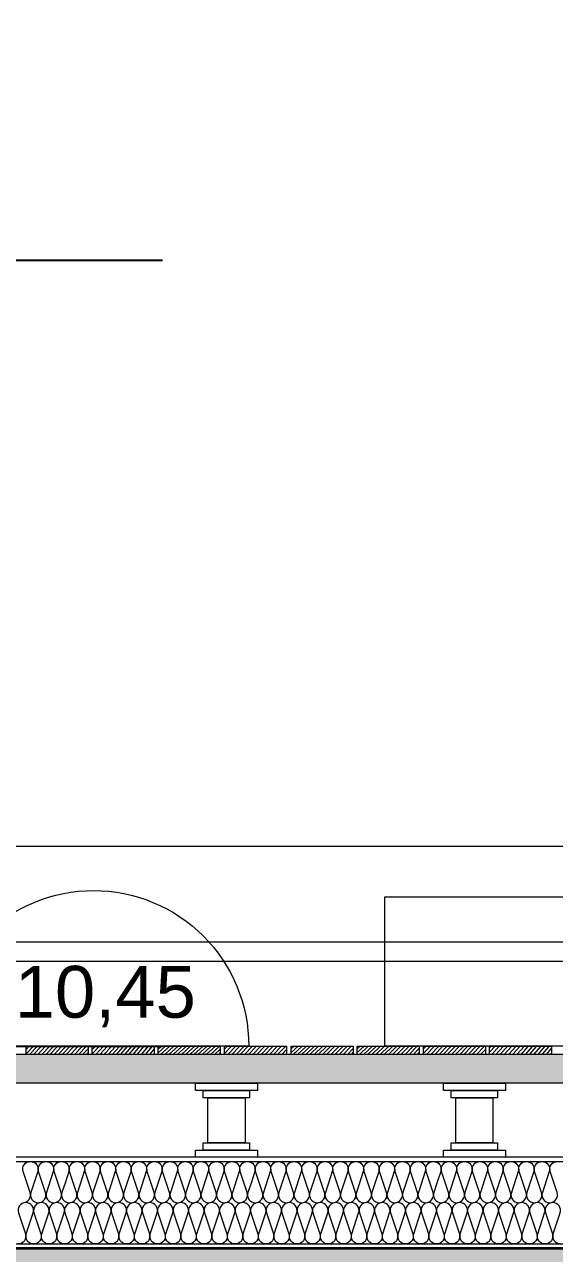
# Model space of a CAD drawing. Header units: metres. Extents: x 1838950 to 1842843, y 5171318 to 5174224.
# Drawn here: x 1841230.359 to 1841231.641, y 5171402.51 to 5171405.481 of the extents above; entities that cross this region are included whole.
import ezdxf

# ---------------------------------------------------------------- set-up
doc = ezdxf.new("R2010")
doc.units = ezdxf.units.M
doc.header["$LTSCALE"] = 0.0254
doc.header["$PDMODE"] = 1
doc.header["$PDSIZE"] = -2
doc.layers.get('0').update_dxf_attribs({"lineweight": 18})
doc.layers.get('DEFPOINTS').update_dxf_attribs({"lineweight": 18})
doc.layers.add('00 CHAZAL CONSTRUCTION', color=1, linetype='Continuous', lineweight=5, true_color=0xff0000)
for name, color, linetype, lineweight in [('00 CHAZAL Coupe A.5', 7, 'Continuous', 18), ('00 CHAZAL INVISIBLE ARCHI', 7, 'Continuous', 5), ('00 CHAZAL PLATELAGE BOIS', 7, 'Continuous', 5), ('Cotation', 7, 'Continuous', 5)]:
    doc.layers.add(name, color=color, linetype=linetype, lineweight=lineweight)
doc.styles.add('Arial', font='arial.ttf')
doc.dimstyles.new('Arch', dxfattribs={"dimtxt": 302.065972222221, "dimasz": 0.00224482421875, "dimexe": 0.003175, "dimexo": 0.0015875, "dimgap": 0.0015875, "dimtad": 1, "dimzin": 3, "dimtxsty": 'Arial', "dimblk": 'VW_SLASH', "dimblk1": 'VW_SLASH', "dimblk2": 'VW_SLASH', "dimcen": 0, "dimdle": 0.0015875, "dimazin": 0, "dimtfac": 1, "dimtix": 1, "dimtmove": 0, "dimatfit": 0, "dimldrblk": 'VW_FILLEDARROW-3', "dimfxl": 1, "dimfrac": 2, "dimtolj": 1, "dimtzin": 3, "dimarcsym": 0})
doc.dimstyles.new('IS', dxfattribs={"dimtxt": 302.065972222221, "dimasz": 9.921875e-05, "dimexe": 2e-07, "dimexo": 1e-06, "dimgap": 2.999999999999999e-07, "dimtad": 1, "dimzin": 3, "dimtxsty": 'Arial', "dimblk": 'DOT', "dimblk1": 'DOT', "dimblk2": 'DOT', "dimcen": 0, "dimdle": 1e-06, "dimazin": 0, "dimtfac": 1, "dimtix": 1, "dimtmove": 0, "dimatfit": 0, "dimldrblk": 'DOT', "dimfxl": 1e-06, "dimfxlon": 1, "dimfrac": 2, "dimtolj": 1, "dimtzin": 3, "dimarcsym": 0})
pattern_1 = [(45, (388.1691140702418, 220.8695760480229), (0, -0.009999999999999997), [])]

# ---------------------------------------------------------------- blocks, each defined once
blk = doc.blocks.new('Groupe-1820-1')
at = {"layer": '00 CHAZAL Coupe A.5', "color": 7, "linetype": 'Continuous', "lineweight": 13, "flags": 128}
for points in [[(1841230.354896663, 5171402.631951516, 0.511610876032272), (1841230.372690247, 5171402.65661344), (1841230.355853078, 5171402.707289591, -0.5116109189007877), (1841230.373646663, 5171402.731951515, -0.5116109281874278), (1841230.391440247, 5171402.707289591), (1841230.374603078, 5171402.65661344, 0.5116109030738107), (1841230.392396663, 5171402.631951516, 0.511610876032272), (1841230.410190247, 5171402.65661344), (1841230.393353078, 5171402.707289591, -0.5116109189007877), (1841230.411146663, 5171402.731951515, -0.5116109281874278), (1841230.428940247, 5171402.707289591), (1841230.412103078, 5171402.65661344, 0.5116109030738107), (1841230.429896663, 5171402.631951516, 0.511610876032272), (1841230.447690247, 5171402.65661344), (1841230.430853078, 5171402.707289591, -0.5116109189007877), (1841230.448646663, 5171402.731951515, -0.5116109281874278), (1841230.466440247, 5171402.707289591), (1841230.458021663, 5171402.681951515)], [(1841230.458021663, 5171402.681951515), (1841230.449603078, 5171402.65661344, 0.5116109030738107), (1841230.467396663, 5171402.631951516, 0.511610876032272), (1841230.485190247, 5171402.65661344), (1841230.468353078, 5171402.707289591, -0.5116109189007877), (1841230.486146663, 5171402.731951515, -0.5116109281874278), (1841230.503940247, 5171402.707289591), (1841230.487103078, 5171402.65661344, 0.5116109030738107), (1841230.504896663, 5171402.631951516, 0.511610876032272), (1841230.522690247, 5171402.65661344), (1841230.505853078, 5171402.707289591, -0.5116109189007877), (1841230.523646663, 5171402.731951515, -0.5116109281874278), (1841230.541440247, 5171402.707289591), (1841230.524603078, 5171402.65661344, 0.5116109030738107), (1841230.542396663, 5171402.631951516, 0.511610876032272), (1841230.560190247, 5171402.65661344), (1841230.543353078, 5171402.707289591, -0.5116109189007877), (1841230.561146663, 5171402.731951515, -0.5116109281874278), (1841230.578940247, 5171402.707289591), (1841230.562103078, 5171402.65661344, 0.5116109030738107), (1841230.579896663, 5171402.631951516, 0.511610876032272), (1841230.597690247, 5171402.65661344), (1841230.580853078, 5171402.707289591, -0.5116109189007877), (1841230.598646663, 5171402.731951515, -0.5116109281874278), (1841230.616440247, 5171402.707289591), (1841230.599603078, 5171402.65661344, 0.5116109030738107), (1841230.617396663, 5171402.631951516, 0.511610876032272), (1841230.635190247, 5171402.65661344), (1841230.618353078, 5171402.707289591, -0.5116109189007877), (1841230.636146663, 5171402.731951515, -0.5116109281874278), (1841230.653940247, 5171402.707289591), (1841230.637103078, 5171402.65661344, 0.5116109030738107), (1841230.654896663, 5171402.631951516, 0.511610876032272), (1841230.672690247, 5171402.65661344), (1841230.655853078, 5171402.707289591, -0.5116109189007877), (1841230.673646663, 5171402.731951515, -0.5116109281874278), (1841230.691440247, 5171402.707289591), (1841230.674603078, 5171402.65661344, 0.5116109030738107), (1841230.692396663, 5171402.631951516, 0.511610876032272), (1841230.710190247, 5171402.65661344), (1841230.693353078, 5171402.707289591, -0.5116109189007877), (1841230.711146663, 5171402.731951515, -0.5116109281874278), (1841230.728940247, 5171402.707289591), (1841230.712103078, 5171402.65661344, 0.5116109030738107), (1841230.729896663, 5171402.631951516, 0.511610876032272), (1841230.747690247, 5171402.65661344), (1841230.730853078, 5171402.707289591, -0.5116109189007877), (1841230.748646663, 5171402.731951515, -0.5116109281874278), (1841230.766440247, 5171402.707289591), (1841230.749603078, 5171402.65661344, 0.5116109030738107), (1841230.767396663, 5171402.631951516, 0.511610876032272), (1841230.785190247, 5171402.65661344), (1841230.768353078, 5171402.707289591, -0.5116109189007877), (1841230.786146663, 5171402.731951515, -0.5116109281874278), (1841230.803940247, 5171402.707289591), (1841230.787103078, 5171402.65661344, 0.5116109030738107), (1841230.804896663, 5171402.631951516, 0.511610876032272), (1841230.822690247, 5171402.65661344), (1841230.805853078, 5171402.707289591, -0.5116109189007877), (1841230.823646663, 5171402.731951515, -0.5116109281874278), (1841230.841440247, 5171402.707289591), (1841230.824603078, 5171402.65661344, 0.5116109030738107), (1841230.842396663, 5171402.631951516, 0.511610876032272), (1841230.860190247, 5171402.65661344), (1841230.843353078, 5171402.707289591, -0.5116109189007877), (1841230.861146663, 5171402.731951515, -0.5116109281874278), (1841230.878940247, 5171402.707289591), (1841230.862103078, 5171402.65661344, 0.5116109030738107), (1841230.879896663, 5171402.631951516, 0.511610876032272), (1841230.897690247, 5171402.65661344), (1841230.880853078, 5171402.707289591, -0.5116109189007877), (1841230.898646663, 5171402.731951515, -0.5116109281874278), (1841230.916440247, 5171402.707289591), (1841230.908021663, 5171402.681951515)], [(1841230.908021663, 5171402.681951515), (1841230.899603078, 5171402.65661344, 0.5116109030738107), (1841230.917396663, 5171402.631951516, 0.511610876032272), (1841230.935190247, 5171402.65661344), (1841230.918353078, 5171402.707289591, -0.5116109189007877), (1841230.936146663, 5171402.731951515, -0.5116109281874278), (1841230.953940247, 5171402.707289591), (1841230.937103078, 5171402.65661344, 0.5116109030738107), (1841230.954896663, 5171402.631951516, 0.511610876032272), (1841230.972690247, 5171402.65661344), (1841230.955853078, 5171402.707289591, -0.5116109189007877), (1841230.973646663, 5171402.731951515, -0.5116109281874278), (1841230.991440247, 5171402.707289591), (1841230.974603078, 5171402.65661344, 0.5116109030738107), (1841230.992396663, 5171402.631951516, 0.511610876032272), (1841231.010190247, 5171402.65661344), (1841230.993353078, 5171402.707289591, -0.5116109189007877), (1841231.011146663, 5171402.731951515, -0.5116109281874278), (1841231.028940247, 5171402.707289591), (1841231.012103078, 5171402.65661344, 0.5116109030738107), (1841231.029896663, 5171402.631951516, 0.511610876032272), (1841231.047690247, 5171402.65661344), (1841231.030853078, 5171402.707289591, -0.5116109189007877), (1841231.048646663, 5171402.731951515, -0.5116109281874278), (1841231.066440247, 5171402.707289591), (1841231.049603078, 5171402.65661344, 0.5116109030738107), (1841231.067396663, 5171402.631951516, 0.511610876032272), (1841231.085190247, 5171402.65661344), (1841231.068353078, 5171402.707289591, -0.5116109189007877), (1841231.086146663, 5171402.731951515, -0.5116109281874278), (1841231.103940247, 5171402.707289591), (1841231.087103078, 5171402.65661344, 0.5116109030738107), (1841231.104896663, 5171402.631951516, 0.511610876032272), (1841231.122690247, 5171402.65661344), (1841231.105853078, 5171402.707289591, -0.5116109189007877), (1841231.123646663, 5171402.731951515, -0.5116109281874278), (1841231.141440247, 5171402.707289591), (1841231.124603078, 5171402.65661344, 0.5116109030738107), (1841231.142396663, 5171402.631951516, 0.511610876032272), (1841231.160190247, 5171402.65661344), (1841231.143353078, 5171402.707289591, -0.5116109189007877), (1841231.161146663, 5171402.731951515, -0.5116109281874278), (1841231.178940247, 5171402.707289591), (1841231.162103078, 5171402.65661344, 0.5116109030738107), (1841231.179896663, 5171402.631951516, 0.511610876032272), (1841231.197690247, 5171402.65661344), (1841231.180853078, 5171402.707289591, -0.5116109189007877), (1841231.198646663, 5171402.731951515, -0.5116109281874278), (1841231.216440247, 5171402.707289591), (1841231.199603078, 5171402.65661344, 0.5116109030738107), (1841231.217396663, 5171402.631951516, 0.511610876032272), (1841231.235190247, 5171402.65661344), (1841231.218353078, 5171402.707289591, -0.5116109189007877), (1841231.236146663, 5171402.731951515, -0.5116109281874278), (1841231.253940247, 5171402.707289591), (1841231.237103078, 5171402.65661344, 0.5116109030738107), (1841231.254896663, 5171402.631951516, 0.511610876032272), (1841231.272690247, 5171402.65661344), (1841231.255853078, 5171402.707289591, -0.5116109189007877), (1841231.273646663, 5171402.731951515, -0.5116109281874278), (1841231.291440247, 5171402.707289591), (1841231.274603078, 5171402.65661344, 0.5116109030738107), (1841231.292396663, 5171402.631951516, 0.511610876032272), (1841231.310190247, 5171402.65661344), (1841231.293353078, 5171402.707289591, -0.5116109189007877), (1841231.311146663, 5171402.731951515, -0.5116109281874278), (1841231.328940247, 5171402.707289591), (1841231.312103078, 5171402.65661344, 0.5116109030738107), (1841231.329896663, 5171402.631951516, 0.511610876032272), (1841231.347690247, 5171402.65661344), (1841231.330853078, 5171402.707289591, -0.5116109189007877), (1841231.348646663, 5171402.731951515, -0.5116109281874278), (1841231.366440247, 5171402.707289591), (1841231.358021663, 5171402.681951515)], [(1841231.358021663, 5171402.681951515), (1841231.349603078, 5171402.65661344, 0.5116109030738107), (1841231.367396663, 5171402.631951516, 0.511610876032272), (1841231.385190247, 5171402.65661344), (1841231.368353078, 5171402.707289591, -0.5116109189007877), (1841231.386146663, 5171402.731951515, -0.5116109281874278), (1841231.403940247, 5171402.707289591), (1841231.387103078, 5171402.65661344, 0.5116109030738107), (1841231.404896663, 5171402.631951516, 0.511610876032272), (1841231.422690247, 5171402.65661344), (1841231.405853078, 5171402.707289591, -0.5116109189007877), (1841231.423646663, 5171402.731951515, -0.5116109281874278), (1841231.441440247, 5171402.707289591), (1841231.424603078, 5171402.65661344, 0.5116109030738107), (1841231.442396663, 5171402.631951516, 0.511610876032272), (1841231.460190247, 5171402.65661344), (1841231.443353078, 5171402.707289591, -0.5116109189007877), (1841231.461146663, 5171402.731951515, -0.5116109281874278), (1841231.478940247, 5171402.707289591), (1841231.462103078, 5171402.65661344, 0.5116109030738107), (1841231.479896663, 5171402.631951516, 0.511610876032272), (1841231.497690247, 5171402.65661344), (1841231.480853078, 5171402.707289591, -0.5116109189007877), (1841231.498646663, 5171402.731951515, -0.5116109281874278), (1841231.516440247, 5171402.707289591), (1841231.499603078, 5171402.65661344, 0.5116109030738107), (1841231.517396663, 5171402.631951516, 0.511610876032272), (1841231.535190247, 5171402.65661344), (1841231.518353078, 5171402.707289591, -0.5116109189007877), (1841231.536146663, 5171402.731951515, -0.5116109281874278), (1841231.553940247, 5171402.707289591), (1841231.537103078, 5171402.65661344, 0.5116109030738107), (1841231.554896663, 5171402.631951516, 0.511610876032272), (1841231.572690247, 5171402.65661344), (1841231.555853078, 5171402.707289591, -0.5116109189007877), (1841231.573646663, 5171402.731951515, -0.5116109281874278), (1841231.591440247, 5171402.707289591), (1841231.574603078, 5171402.65661344, 0.5116109030738107), (1841231.592396663, 5171402.631951516, 0.511610876032272), (1841231.610190247, 5171402.65661344), (1841231.593353078, 5171402.707289591, -0.5116109189007877), (1841231.611146663, 5171402.731951515, -0.5116109281874278), (1841231.628940247, 5171402.707289591), (1841231.612103078, 5171402.65661344, 0.5116109030738107), (1841231.629896663, 5171402.631951516, 0.511610876032272), (1841231.647690247, 5171402.65661344), (1841231.630853078, 5171402.707289591, -0.5116109189007877), (1841231.648646663, 5171402.731951515, -0.5116109281874278)]]:
    blk.add_lwpolyline(points, format="xyb", dxfattribs=at)
blk = doc.blocks.new('Groupe-1821-1')
at = {"layer": '00 CHAZAL Coupe A.5', "color": 7, "linetype": 'Continuous', "lineweight": 13, "flags": 128}
for points in [[(1841230.465521663, 5171402.582428516), (1841230.473940247, 5171402.55709044, -0.5116109189007877), (1841230.456146663, 5171402.532428515, -0.511610917636113), (1841230.438353078, 5171402.55709044), (1841230.455190247, 5171402.607766591, 0.5116109189007877), (1841230.437396663, 5171402.632428516, 0.5116109229117703), (1841230.419603078, 5171402.607766591), (1841230.436440247, 5171402.55709044, -0.5116109189007877), (1841230.418646663, 5171402.532428515, -0.511610917636113), (1841230.400853078, 5171402.55709044), (1841230.417690247, 5171402.607766591, 0.5116109189007877), (1841230.399896663, 5171402.632428516, 0.5116109229117703), (1841230.382103078, 5171402.607766591), (1841230.398940247, 5171402.55709044, -0.5116109189007877), (1841230.381146663, 5171402.532428515, -0.511610917636113), (1841230.363353078, 5171402.55709044), (1841230.380190247, 5171402.607766591, 0.5116109189007877), (1841230.362396663, 5171402.632428516, 0.5116109229117703), (1841230.344603078, 5171402.607766591), (1841230.361440247, 5171402.55709044, -0.5116109189007877), (1841230.343646663, 5171402.532428515, -0.511610917636113)], [(1841230.906146663, 5171402.532428515, -0.511610917636113), (1841230.888353078, 5171402.55709044), (1841230.905190247, 5171402.607766591, 0.5116109189007877), (1841230.887396663, 5171402.632428516, 0.5116109229117703), (1841230.869603078, 5171402.607766591), (1841230.886440247, 5171402.55709044, -0.5116109189007877), (1841230.868646663, 5171402.532428515, -0.511610917636113), (1841230.850853078, 5171402.55709044), (1841230.867690247, 5171402.607766591, 0.5116109189007877), (1841230.849896663, 5171402.632428516, 0.5116109229117703), (1841230.832103078, 5171402.607766591), (1841230.848940247, 5171402.55709044, -0.5116109189007877), (1841230.831146663, 5171402.532428515, -0.511610917636113), (1841230.813353078, 5171402.55709044), (1841230.830190247, 5171402.607766591, 0.5116109189007877), (1841230.812396663, 5171402.632428516, 0.5116109229117703), (1841230.794603078, 5171402.607766591), (1841230.811440247, 5171402.55709044, -0.5116109189007877), (1841230.793646663, 5171402.532428515, -0.511610917636113), (1841230.775853078, 5171402.55709044), (1841230.792690247, 5171402.607766591, 0.5116109189007877), (1841230.774896663, 5171402.632428516, 0.5116109229117703), (1841230.757103078, 5171402.607766591), (1841230.773940247, 5171402.55709044, -0.5116109189007877), (1841230.756146663, 5171402.532428515, -0.511610917636113), (1841230.738353078, 5171402.55709044), (1841230.755190247, 5171402.607766591, 0.5116109189007877), (1841230.737396663, 5171402.632428516, 0.5116109229117703), (1841230.719603078, 5171402.607766591), (1841230.736440247, 5171402.55709044, -0.5116109189007877), (1841230.718646663, 5171402.532428515, -0.511610917636113), (1841230.700853078, 5171402.55709044), (1841230.717690247, 5171402.607766591, 0.5116109189007877), (1841230.699896663, 5171402.632428516, 0.5116109229117703), (1841230.682103078, 5171402.607766591), (1841230.698940247, 5171402.55709044, -0.5116109189007877), (1841230.681146663, 5171402.532428515, -0.511610917636113), (1841230.663353078, 5171402.55709044), (1841230.680190247, 5171402.607766591, 0.5116109189007877), (1841230.662396663, 5171402.632428516, 0.5116109229117703), (1841230.644603078, 5171402.607766591), (1841230.661440247, 5171402.55709044, -0.5116109189007877), (1841230.643646663, 5171402.532428515, -0.511610917636113), (1841230.625853078, 5171402.55709044), (1841230.642690247, 5171402.607766591, 0.5116109189007877), (1841230.624896663, 5171402.632428516, 0.5116109229117703), (1841230.607103078, 5171402.607766591), (1841230.623940247, 5171402.55709044, -0.5116109189007877), (1841230.606146663, 5171402.532428515, -0.511610917636113), (1841230.588353078, 5171402.55709044), (1841230.605190247, 5171402.607766591, 0.5116109189007877), (1841230.587396663, 5171402.632428516, 0.5116109229117703), (1841230.569603078, 5171402.607766591), (1841230.586440247, 5171402.55709044, -0.5116109189007877), (1841230.568646663, 5171402.532428515, -0.511610917636113), (1841230.550853078, 5171402.55709044), (1841230.567690247, 5171402.607766591, 0.5116109189007877), (1841230.549896663, 5171402.632428516, 0.5116109229117703), (1841230.532103078, 5171402.607766591), (1841230.548940247, 5171402.55709044, -0.5116109189007877), (1841230.531146663, 5171402.532428515, -0.511610917636113), (1841230.513353078, 5171402.55709044), (1841230.530190247, 5171402.607766591, 0.5116109189007877), (1841230.512396663, 5171402.632428516, 0.5116109229117703), (1841230.494603078, 5171402.607766591), (1841230.511440247, 5171402.55709044, -0.5116109189007877), (1841230.493646663, 5171402.532428515, -0.511610917636113), (1841230.475853078, 5171402.55709044), (1841230.492690247, 5171402.607766591, 0.5116109189007877), (1841230.474896663, 5171402.632428516, 0.5116109229117703), (1841230.457103078, 5171402.607766591), (1841230.465521663, 5171402.582428516)], [(1841231.356146663, 5171402.532428515, -0.511610917636113), (1841231.338353078, 5171402.55709044), (1841231.355190247, 5171402.607766591, 0.5116109189007877), (1841231.337396663, 5171402.632428516, 0.5116109229117703), (1841231.319603078, 5171402.607766591), (1841231.336440247, 5171402.55709044, -0.5116109189007877), (1841231.318646663, 5171402.532428515, -0.511610917636113), (1841231.300853078, 5171402.55709044), (1841231.317690247, 5171402.607766591, 0.5116109189007877), (1841231.299896663, 5171402.632428516, 0.5116109229117703), (1841231.282103078, 5171402.607766591), (1841231.298940247, 5171402.55709044, -0.5116109189007877), (1841231.281146663, 5171402.532428515, -0.511610917636113), (1841231.263353078, 5171402.55709044), (1841231.280190247, 5171402.607766591, 0.5116109189007877), (1841231.262396663, 5171402.632428516, 0.5116109229117703), (1841231.244603078, 5171402.607766591), (1841231.261440247, 5171402.55709044, -0.5116109189007877), (1841231.243646663, 5171402.532428515, -0.511610917636113), (1841231.225853078, 5171402.55709044), (1841231.242690247, 5171402.607766591, 0.5116109189007877), (1841231.224896663, 5171402.632428516, 0.5116109229117703), (1841231.207103078, 5171402.607766591), (1841231.223940247, 5171402.55709044, -0.5116109189007877), (1841231.206146663, 5171402.532428515, -0.511610917636113), (1841231.188353078, 5171402.55709044), (1841231.205190247, 5171402.607766591, 0.5116109189007877), (1841231.187396663, 5171402.632428516, 0.5116109229117703), (1841231.169603078, 5171402.607766591), (1841231.186440247, 5171402.55709044, -0.5116109189007877), (1841231.168646663, 5171402.532428515, -0.511610917636113), (1841231.150853078, 5171402.55709044), (1841231.167690247, 5171402.607766591, 0.5116109189007877), (1841231.149896663, 5171402.632428516, 0.5116109229117703), (1841231.132103078, 5171402.607766591), (1841231.148940247, 5171402.55709044, -0.5116109189007877), (1841231.131146663, 5171402.532428515, -0.511610917636113), (1841231.113353078, 5171402.55709044), (1841231.130190247, 5171402.607766591, 0.5116109189007877), (1841231.112396663, 5171402.632428516, 0.5116109229117703), (1841231.094603078, 5171402.607766591), (1841231.111440247, 5171402.55709044, -0.5116109189007877), (1841231.093646663, 5171402.532428515, -0.511610917636113), (1841231.075853078, 5171402.55709044), (1841231.092690247, 5171402.607766591, 0.5116109189007877), (1841231.074896663, 5171402.632428516, 0.5116109229117703), (1841231.057103078, 5171402.607766591), (1841231.073940247, 5171402.55709044, -0.5116109189007877), (1841231.056146663, 5171402.532428515, -0.511610917636113), (1841231.038353078, 5171402.55709044), (1841231.055190247, 5171402.607766591, 0.5116109189007877), (1841231.037396663, 5171402.632428516, 0.5116109229117703), (1841231.019603078, 5171402.607766591), (1841231.036440247, 5171402.55709044, -0.5116109189007877), (1841231.018646663, 5171402.532428515, -0.511610917636113), (1841231.000853078, 5171402.55709044), (1841231.017690247, 5171402.607766591, 0.5116109189007877), (1841230.999896663, 5171402.632428516, 0.5116109229117703), (1841230.982103078, 5171402.607766591), (1841230.998940247, 5171402.55709044, -0.5116109189007877), (1841230.981146663, 5171402.532428515, -0.511610917636113), (1841230.963353078, 5171402.55709044), (1841230.980190247, 5171402.607766591, 0.5116109189007877), (1841230.962396663, 5171402.632428516, 0.5116109229117703), (1841230.944603078, 5171402.607766591), (1841230.961440247, 5171402.55709044, -0.5116109189007877), (1841230.943646663, 5171402.532428515, -0.511610917636113), (1841230.925853078, 5171402.55709044), (1841230.942690247, 5171402.607766591, 0.5116109189007877), (1841230.924896663, 5171402.632428516, 0.5116109229117703), (1841230.907103078, 5171402.607766591), (1841230.923940247, 5171402.55709044, -0.5116109189007877), (1841230.906146663, 5171402.532428515)], [(1841231.656146663, 5171402.532428515, -0.511610917636113), (1841231.638353078, 5171402.55709044), (1841231.655190247, 5171402.607766591, 0.5116109189007877), (1841231.637396663, 5171402.632428516, 0.5116109229117703), (1841231.619603078, 5171402.607766591), (1841231.636440247, 5171402.55709044, -0.5116109189007877), (1841231.618646663, 5171402.532428515, -0.511610917636113), (1841231.600853078, 5171402.55709044), (1841231.617690247, 5171402.607766591, 0.5116109189007877), (1841231.599896663, 5171402.632428516, 0.5116109229117703), (1841231.582103078, 5171402.607766591), (1841231.598940247, 5171402.55709044, -0.5116109189007877), (1841231.581146663, 5171402.532428515, -0.511610917636113), (1841231.563353078, 5171402.55709044), (1841231.580190247, 5171402.607766591, 0.5116109189007877), (1841231.562396663, 5171402.632428516, 0.5116109229117703), (1841231.544603078, 5171402.607766591), (1841231.561440247, 5171402.55709044, -0.5116109189007877), (1841231.543646663, 5171402.532428515, -0.511610917636113), (1841231.525853078, 5171402.55709044), (1841231.542690247, 5171402.607766591, 0.5116109189007877), (1841231.524896663, 5171402.632428516, 0.5116109229117703), (1841231.507103078, 5171402.607766591), (1841231.523940247, 5171402.55709044, -0.5116109189007877), (1841231.506146663, 5171402.532428515, -0.511610917636113), (1841231.488353078, 5171402.55709044), (1841231.505190247, 5171402.607766591, 0.5116109189007877), (1841231.487396663, 5171402.632428516, 0.5116109229117703), (1841231.469603078, 5171402.607766591), (1841231.486440247, 5171402.55709044, -0.5116109189007877), (1841231.468646663, 5171402.532428515, -0.511610917636113), (1841231.450853078, 5171402.55709044), (1841231.467690247, 5171402.607766591, 0.5116109189007877), (1841231.449896663, 5171402.632428516, 0.5116109229117703), (1841231.432103078, 5171402.607766591), (1841231.448940247, 5171402.55709044, -0.5116109189007877), (1841231.431146663, 5171402.532428515, -0.511610917636113), (1841231.413353078, 5171402.55709044), (1841231.430190247, 5171402.607766591, 0.5116109189007877), (1841231.412396663, 5171402.632428516, 0.5116109229117703), (1841231.394603078, 5171402.607766591), (1841231.411440247, 5171402.55709044, -0.5116109189007877), (1841231.393646663, 5171402.532428515, -0.511610917636113), (1841231.375853078, 5171402.55709044), (1841231.392690247, 5171402.607766591, 0.5116109189007877), (1841231.374896663, 5171402.632428516, 0.5116109229117703), (1841231.357103078, 5171402.607766591), (1841231.373940247, 5171402.55709044, -0.5116109189007877), (1841231.356146663, 5171402.532428515)]]:
    blk.add_lwpolyline(points, format="xyb", dxfattribs=at)
blk = doc.blocks.new('Groupe-1835-1')
at = {"layer": '00 CHAZAL Coupe A.5', "color": 7, "linetype": 'Continuous', "lineweight": 5, "flags": 128}
for points in [[(1841230.772692443, 5171402.920990684), (1841230.922692442, 5171402.920978106), (1841230.922691, 5171402.903782269), (1841230.772691001, 5171402.903794848)], [(1841230.791441185, 5171402.903793276), (1841230.903941185, 5171402.903783841), (1841230.903939704, 5171402.886131331), (1841230.791439705, 5171402.886140767)], [(1841230.80270257, 5171402.886139822), (1841230.89270257, 5171402.886132274), (1841230.892693399, 5171402.776773932), (1841230.802693399, 5171402.77678148)], [(1841230.791443583, 5171402.776782423), (1841230.903943583, 5171402.776772988), (1841230.903942102, 5171402.759120831), (1841230.791442103, 5171402.759130266)], [(1841230.772692287, 5171402.759131839), (1841230.922692287, 5171402.759119259), (1841230.922690844, 5171402.741923422), (1841230.772690845, 5171402.741936002)]]:
    blk.add_lwpolyline(points, close=True, dxfattribs=at)
blk = doc.blocks.new('Groupe-1838-1')
at = {"layer": '00 CHAZAL Coupe A.5', "color": 7, "linetype": 'Continuous', "lineweight": 5, "flags": 128}
for points in [[(1841231.372692443, 5171402.920990684), (1841231.522692442, 5171402.920978106), (1841231.522691, 5171402.903782269), (1841231.372691001, 5171402.903794848)], [(1841231.391441185, 5171402.903793276), (1841231.503941185, 5171402.903783841), (1841231.503939704, 5171402.886131331), (1841231.391439705, 5171402.886140767)], [(1841231.40270257, 5171402.886139822), (1841231.49270257, 5171402.886132274), (1841231.492693399, 5171402.776773932), (1841231.402693399, 5171402.77678148)], [(1841231.391443583, 5171402.776782423), (1841231.503943583, 5171402.776772988), (1841231.503942102, 5171402.759120831), (1841231.391442103, 5171402.759130266)], [(1841231.372692287, 5171402.759131839), (1841231.522692286, 5171402.759119259), (1841231.522690844, 5171402.741923422), (1841231.372690845, 5171402.741936002)]]:
    blk.add_lwpolyline(points, close=True, dxfattribs=at)
blk = doc.blocks.new('Groupe-1890-1')
at = {"layer": '00 CHAZAL Coupe A.5', "color": 7, "linetype": 'Continuous', "lineweight": 5}
blk.add_line((1841230.151249368, 5171403.011710228), (1841230.901689092, 5171403.011788851), dxfattribs=at)
at = {"layer": '00 CHAZAL Coupe A.5', "color": 7, "linetype": 'Continuous', "lineweight": 5, "flags": 128}
blk.add_lwpolyline([(1841230.151249368, 5171403.011710228), (1841230.151699407, 5171403.030121442), (1841230.1530523, 5171403.048488395), (1841230.155304788, 5171403.066766842), (1841230.158451443, 5171403.084912747), (1841230.162484685, 5171403.102882395), (1841230.167394797, 5171403.120632498), (1841230.173169952, 5171403.138120291), (1841230.179796235, 5171403.155303645), (1841230.187257684, 5171403.172141165), (1841230.195536323, 5171403.188592289), (1841230.204612209, 5171403.204617382), (1841230.214463476, 5171403.22017784), (1841230.225066393, 5171403.235236175), (1841230.236395415, 5171403.249756112), (1841230.248423251, 5171403.26370267), (1841230.261120924, 5171403.277042252), (1841230.274457844, 5171403.289742718), (1841230.288401881, 5171403.301773476), (1841230.302919444, 5171403.313105541), (1841230.317975558, 5171403.323711612), (1841230.333533951, 5171403.33356614), (1841230.349557142, 5171403.342645383), (1841230.36600653, 5171403.350927469), (1841230.382842486, 5171403.358392446), (1841230.400024452, 5171403.365022331), (1841230.417511035, 5171403.370801148), (1841230.435260107, 5171403.375714981), (1841230.45322891, 5171403.379751988), (1841230.471374156, 5171403.382902445), (1841230.48965213, 5171403.385158762), (1841230.5080188, 5171403.386515504), (1841230.526429919, 5171403.386969402), (1841230.544841132, 5171403.386519361), (1841230.563208086, 5171403.385166469), (1841230.581486532, 5171403.382913982), (1841230.599632438, 5171403.379767327), (1841230.617602086, 5171403.375734084), (1841230.635352188, 5171403.370823972), (1841230.652839981, 5171403.365048817), (1841230.670023336, 5171403.358422534), (1841230.686860856, 5171403.350961085), (1841230.703311979, 5171403.342682445), (1841230.719337072, 5171403.33360656), (1841230.73489753, 5171403.323755293), (1841230.749955866, 5171403.313152377), (1841230.764475802, 5171403.301823353), (1841230.778422361, 5171403.289795518), (1841230.791761942, 5171403.277097845), (1841230.804462409, 5171403.263760925), (1841230.816493167, 5171403.249816888), (1841230.827825231, 5171403.235299325), (1841230.838431303, 5171403.220243212), (1841230.848285831, 5171403.204684818), (1841230.857365074, 5171403.188661627), (1841230.86564716, 5171403.172212239), (1841230.873112137, 5171403.155376283), (1841230.879742021, 5171403.138194317), (1841230.885520839, 5171403.120707734), (1841230.890434671, 5171403.102958662), (1841230.894471678, 5171403.084989859), (1841230.897622135, 5171403.066844613), (1841230.899878453, 5171403.048566638), (1841230.901235194, 5171403.030199969), (1841230.901689092, 5171403.011788851)], dxfattribs=at)
blk.add_lwpolyline([(1841230.181038132, 5171403.110852999), (1841230.151249368, 5171403.011710228), (1841230.127475809, 5171403.112464769)], close=True, dxfattribs=at)
at = {"layer": '00 CHAZAL Coupe A.5', "color": 18, "insert": (1841230.23801751, 5171403.204791768), "char_height": 0.125403146043771, "attachment_point": 1, "rotation": 0.006002765587765445, "line_spacing_factor": 0.9698402797576212, "style": 'Arial'}
blk.add_mtext('210,45', dxfattribs=at)
blk = doc.blocks.new('Groupe-1988-1')
at = {"layer": '00 CHAZAL CONSTRUCTION', "flags": 128}
blk.add_lwpolyline([(1841195.296588009, 5171405.794609969), (1841195.296587505, 5171403.494609969), (1841256.88204501, 5171403.49460997), (1841256.882043539, 5171406.072559759)], dxfattribs=at)
blk = doc.blocks.new('Groupe-1989-1')
at = {"layer": '00 CHAZAL CONSTRUCTION', "color": 7}
blk.add_blockref('Groupe-1988-1', (0, 0), dxfattribs=at)
blk = doc.blocks.new('Groupe-2001-1')
at = {"layer": '00 CHAZAL Coupe A.5', "color": 7, "linetype": 'Continuous', "lineweight": 13, "flags": 128}
blk.add_lwpolyline([(1841231.231027999, 5171403.371393556), (1841232.711026961, 5171403.371393556), (1841232.711026961, 5171403.010945064), (1841231.231027999, 5171403.010945064)], close=True, dxfattribs=at)
blk = doc.blocks.new('_DOT')
at = {"color": 0, "linetype": 'ByBlock', "lineweight": -2}
blk.add_line((-0.5, 0), (-1, 0), dxfattribs=at)
at = {"color": 0, "linetype": 'ByBlock', "const_width": 0.5}
blk.add_lwpolyline([(-0.25, 0, 1), (0.25, 0, 1)], format="xyb", close=True, dxfattribs=at)
blk = doc.blocks.new('*D573')
at = {"layer": '00 CHAZAL Coupe A.5', "color": 0, "linetype": 'Continuous', "lineweight": -2, "transparency": 16777216}
for p, q in [((1841228.533096662, 5171404.81071434), (1841228.532856663, 5171404.81071434)), ((1841228.532896663, 5171404.79087059), (1841228.532896663, 5171403.391237305)), ((1841228.533096662, 5171403.371393556), (1841228.532856663, 5171403.371393556))]:
    blk.add_line(p, q, dxfattribs=at)
at = {"layer": 'DEFPOINTS', "color": 0, "transparency": 16777216}
for p in [(1841228.752896663, 5171404.81071434), (1841228.532896663, 5171403.371393556), (1841231.572896663, 5171403.371393556)]:
    blk.add_point(p, dxfattribs=at)
at = {"layer": '00 CHAZAL Coupe A.5', "color": 0, "lineweight": -2, "transparency": 16777216, "xscale": 0.01984375, "yscale": 0.01984375, "zscale": 0.01984375}
for p, rotation in [((1841228.532896663, 5171404.81071434), 90), ((1841228.532896663, 5171403.371393556), 270)]:
    blk.add_blockref('_DOT', p, dxfattribs=dict(at, rotation=rotation))
at = {"layer": '00 CHAZAL Coupe A.5', "color": 0, "lineweight": 5, "transparency": 16777216, "insert": (1841228.442543057, 5171404.091053948), "char_height": 0.1005055871212121, "attachment_point": 5, "rotation": 90, "style": 'Arial'}
blk.add_mtext('\\A1;1,44', dxfattribs=at)
blk = doc.blocks.new('*D574')
at = {"layer": '00 CHAZAL Coupe A.5', "color": 0, "linetype": 'Continuous', "lineweight": -2, "transparency": 16777216}
for p, q in [((1841228.533096662, 5171403.371393556), (1841228.532856663, 5171403.371393556)), ((1841228.532896663, 5171403.351549806), (1841228.532896663, 5171403.030788814)), ((1841228.532696663, 5171403.010945064), (1841228.532936663, 5171403.010945064))]:
    blk.add_line(p, q, dxfattribs=at)
at = {"layer": 'DEFPOINTS', "color": 0, "transparency": 16777216}
for p in [(1841231.572896663, 5171403.371393556), (1841228.238896663, 5171403.010945064), (1841228.532896663, 5171403.010945064)]:
    blk.add_point(p, dxfattribs=at)
at = {"layer": '00 CHAZAL Coupe A.5', "color": 0, "lineweight": -2, "transparency": 16777216, "xscale": 0.01984375, "yscale": 0.01984375, "zscale": 0.01984375}
for p, rotation in [((1841228.532896663, 5171403.371393556), 90), ((1841228.532896663, 5171403.010945064), 270)]:
    blk.add_blockref('_DOT', p, dxfattribs=dict(at, rotation=rotation))
at = {"layer": '00 CHAZAL Coupe A.5', "color": 0, "lineweight": 5, "transparency": 16777216, "insert": (1841228.442543057, 5171403.19116931), "char_height": 0.1005055871212121, "attachment_point": 5, "rotation": 90, "style": 'Arial'}
blk.add_mtext('\\A1;0,36', dxfattribs=at)
blk = doc.blocks.new('VW_SLASH')
at = {"color": 0, "linetype": 'ByBlock', "lineweight": -2, "transparency": 16777216}
blk.add_line((0.7071823204419889, 0), (-1, 0), dxfattribs=at)
at = {"color": 0, "lineweight": 20, "transparency": 16777216, "flags": 128}
blk.add_lwpolyline([(0.5000534143197685, 0.5000534143197684), (-0.5000534143197684, -0.5000534143197685)], dxfattribs=at)
blk = doc.blocks.new('*D1919')
at = {"layer": 'Cotation', "color": 0, "linetype": 'Continuous', "lineweight": -2, "transparency": 16777216}
for p, q in [((1841229.355772966, 5171404.910928063), (1841230.693370583, 5171404.910928063)), ((1841230.058370583, 5171404.46196322), (1841230.058370583, 5171404.374935985)), ((1841230.058370583, 5171403.459909909), (1841230.058370583, 5171403.546937142)), ((1841229.802414052, 5171403.010945066), (1841230.693370583, 5171403.010945066))]:
    blk.add_line(p, q, dxfattribs=at)
at = {"layer": 'DEFPOINTS', "color": 0, "linetype": 'Continuous', "transparency": 16777216}
for p in [(1841229.354185466, 5171404.910928063), (1841230.058370583, 5171404.910928063), (1841229.800826552, 5171403.010945066)]:
    blk.add_point(p, dxfattribs=at)
at = {"layer": 'Cotation', "color": 0, "linetype": 'Continuous', "lineweight": -2, "transparency": 16777216, "xscale": 0.44896484375, "yscale": 0.44896484375, "zscale": 0.44896484375}
for p, rotation in [((1841230.058370583, 5171404.910928063), 90), ((1841230.058370583, 5171403.010945066), 270)]:
    blk.add_blockref('VW_SLASH', p, dxfattribs=dict(at, rotation=rotation))
at = {"layer": 'Cotation', "color": 0, "linetype": 'Continuous', "lineweight": 5, "transparency": 16777216, "insert": (1841230.058370581, 5171403.960936562), "char_height": 0.2013773148148148, "attachment_point": 5, "rotation": 90, "style": 'Arial'}
blk.add_mtext('\\A1;1,90', dxfattribs=at)
blk = doc.blocks.new('VW_FILLEDARROW-3')
at = {"linetype": 'Continuous', "lineweight": 0, "transparency": 16777216}
blk.add_hatch(color=0, dxfattribs=at).paths.add_polyline_path([(-1.414364640883978, 0.3789778633279968), (0, 0), (-1.414364640883978, -0.3789778633279972)])
at = {"color": 0, "lineweight": 5, "transparency": 16777216, "flags": 128}
blk.add_lwpolyline([(-1.414364640883978, 0.3789778633279968), (0, 0), (-1.414364640883978, -0.3789778633279972)], close=True, dxfattribs=at)
blk = doc.blocks.new('Groupe-2016-1')
at = {"layer": '00 CHAZAL Coupe A.5', "color": 7, "linetype": 'Continuous', "lineweight": 5}
for base, p1, p2, angle, picture, middle in [((1841228.532896663, 5171403.371393556), (1841228.752896663, 5171404.81071434), (1841231.572896663, 5171403.371393556), 270.0000000000085, '*D573', (1841228.442543057, 5171404.091053948)), ((1841228.532896663, 5171403.010945064), (1841231.572896663, 5171403.371393556), (1841228.238896663, 5171403.010945064), 89.99999999998981, '*D574', (1841228.442543057, 5171403.19116931))]:
    dim = blk.add_linear_dim(base=base, p1=p1, p2=p2, angle=angle, dimstyle='IS', override={"dimtxt": 0.1005055871212121, "dimasz": 0.01984375, "dimexe": 4e-05, "dimgap": 0.03, "dimpost": '<>', "dimtxsty": 'Arial', "dimdle": 0.0002, "dimtmove": 2, "dimfxl": 0.0002}, dxfattribs=at)
    dim.commit()
    dim.dimension.update_dxf_attribs({"geometry": picture, "text_midpoint": middle})

msp = doc.modelspace()

# ---------------------------------------------------------------- hatches: boundary and pattern name
at = {"layer": '00 CHAZAL Coupe A.5', "linetype": 'Continuous', "lineweight": 0, "true_color": 0xaaaaaa}
h = msp.add_hatch(color=253, dxfattribs=at)
h.paths.add_polyline_path([(1841239.109896663, 5171403.243896709), (1841238.949896664, 5171403.243896708), (1841238.949896662, 5171402.521969138), (1841224.65489666, 5171402.521969132), (1841224.654896659, 5171402.872162836), (1841224.474896656, 5171402.872162841), (1841224.474896655, 5171402.326162837), (1841224.475301403, 5171402.326162834), (1841224.475301407, 5171402.272162841), (1841231.923579672, 5171402.272162838), (1841231.923579679, 5171399.732462833), (1841224.655250215, 5171399.732462838), (1841224.655250213, 5171399.732162839), (1841224.475301403, 5171399.732162839), (1841224.475301412, 5171399.482162841), (1841236.987928811, 5171399.482162837), (1841236.987928817, 5171399.112889856), (1841237.087976189, 5171399.112889857), (1841237.087976182, 5171399.482162838), (1841238.93028596, 5171399.482162832), (1841238.93028596, 5171396.942462839), (1841224.475301409, 5171396.942462837), (1841224.475301411, 5171396.692355099), (1841246.377896659, 5171396.692355103), (1841246.377896661, 5171394.10147543), (1841224.475301404, 5171394.101475427), (1841224.475301405, 5171394.101355106), (1841224.475036844, 5171394.101355103), (1841224.475036842, 5171393.851355097), (1841246.37789666, 5171393.851355102), (1841246.377896659, 5171391.261162833), (1841224.475301403, 5171391.261162841), (1841224.475301406, 5171390.511163147), (1841224.655250211, 5171390.565686908), (1841224.655250206, 5171391.031714343), (1841224.654996149, 5171391.031714346), (1841224.654996147, 5171391.061714348), (1841241.882573695, 5171391.061714348), (1841241.882573695, 5171387.477191932), (1841242.082573693, 5171387.53426539), (1841242.082573697, 5171388.170355096), (1841244.382896662, 5171388.170355097), (1841244.382896658, 5171387.592779486), (1841244.575838503, 5171387.647714344), (1841244.575838506, 5171388.221043946), (1841251.192440692, 5171388.221043946), (1841251.192440688, 5171387.739728985), (1841251.352896657, 5171387.787714348), (1841251.352896661, 5171393.704138685), (1841251.353186321, 5171393.704138688), (1841251.353186318, 5171393.736426199), (1841251.352440687, 5171393.7364262), (1841251.352440685, 5171395.123355104), (1841251.233036839, 5171395.134355097), (1841251.233036847, 5171395.163355105), (1841251.232036843, 5171395.163355106), (1841251.232036842, 5171395.165587686), (1841251.192440684, 5171395.165587681), (1841251.192440693, 5171394.101475435), (1841246.557768262, 5171394.101475426), (1841246.557768263, 5171396.722462832), (1841251.192440694, 5171396.722462841), (1841251.192440686, 5171396.489355098), (1841251.352440685, 5171396.489355099), (1841251.352440687, 5171396.530651601), (1841251.352896659, 5171396.530651597), (1841251.352896658, 5171396.55671435), (1841251.352440684, 5171396.556714344), (1841251.352440692, 5171396.722462832), (1841252.340786604, 5171396.722462839), (1841252.3407866, 5171396.928933835), (1841251.720516192, 5171396.938018993), (1841251.720536839, 5171396.937796375), (1841251.362440684, 5171396.942462835), (1841251.352440687, 5171396.942462837), (1841251.352440687, 5171397.070166074), (1841251.352896661, 5171397.07016608), (1841251.352896659, 5171397.246062134), (1841251.352440687, 5171397.246062138), (1841251.352440692, 5171397.268162839), (1841251.352492689, 5171397.268162834), (1841251.35249269, 5171397.412162843), (1841251.35228317, 5171397.412162838), (1841251.352283174, 5171397.439162839), (1841251.192440686, 5171397.439162839), (1841251.192440687, 5171396.942462836), (1841245.109077177, 5171396.942462842), (1841245.085864868, 5171396.970704683), (1841245.00263581, 5171397.172667933), (1841244.919994568, 5171397.173386062), (1841244.919994564, 5171397.173392333), (1841244.919273441, 5171397.173392333), (1841244.919273437, 5171396.944310385), (1841244.919638059, 5171396.942462835), (1841239.110460074, 5171396.942462837), (1841239.11046007, 5171399.29216284), (1841239.10989666, 5171399.292162834), (1841239.109896654, 5171399.51216284), (1841244.86303684, 5171399.51216284), (1841244.863036841, 5171399.512462839), (1841244.957424605, 5171399.51246284), (1841244.957424609, 5171399.439216402), (1841245.117306272, 5171399.439216402), (1841245.117306273, 5171399.445162839), (1841245.117601469, 5171399.445162842), (1841245.117601464, 5171399.512462843), (1841246.106017133, 5171399.512462839), (1841246.106017133, 5171399.724727717), (1841245.455516759, 5171399.735635524), (1841245.45496105, 5171399.734283544), (1841245.117601464, 5171399.739940494), (1841245.11760146, 5171400.23246284), (1841244.817601467, 5171400.232462842), (1841244.817601464, 5171399.73246284), (1841239.109896661, 5171399.732462842)])
h.paths.add_polyline_path([(1841244.382896663, 5171391.041162834), (1841244.382896655, 5171388.420850242), (1841242.082573691, 5171388.420850242), (1841242.0825737, 5171391.041162842)])
h.paths.add_polyline_path([(1841246.377896656, 5171391.04116284), (1841246.377896661, 5171388.42104395), (1841244.575838506, 5171388.421043945), (1841244.5758385, 5171391.041162835)])
h.paths.add_polyline_path([(1841251.192440687, 5171391.041162836), (1841251.192440687, 5171390.901285128), (1841251.192614533, 5171390.90128513), (1841251.192614524, 5171390.863826097), (1841251.192642106, 5171390.863826093), (1841251.192642109, 5171388.421043948), (1841246.557768262, 5171388.421043947), (1841246.557768257, 5171391.041162837)])
h.paths.add_polyline_path([(1841251.192440689, 5171393.881475432), (1841251.192440691, 5171391.261162839), (1841246.557896664, 5171391.261162838), (1841246.557896662, 5171393.881475431)])
h.paths.add_polyline_path([(1841244.919994568, 5171397.173386062), (1841244.919994559, 5171397.172514952), (1841244.919273441, 5171397.173392333)])
h.paths.add_polyline_path([(1841238.93028596, 5171402.301961875), (1841238.930285954, 5171399.732462839), (1841238.597896662, 5171399.732462839), (1841232.103579674, 5171399.732462839), (1841232.103579677, 5171402.301460601), (1841238.852188752, 5171402.30196188)])
at = {"layer": '00 CHAZAL Coupe A.5', "linetype": 'Continuous', "lineweight": 5, "true_color": 0xc0c0c0}
h = msp.add_hatch(dxfattribs=at)
h.set_pattern_fill('BOIS 45', color=9, style=0, pattern_type=2)
h.set_pattern_definition(pattern_1)
h.paths.add_polyline_path([(1841230.362826551, 5171403.010945064), (1841230.512826551, 5171403.010945064), (1841230.512826551, 5171402.990945064), (1841230.362826551, 5171402.990945064)])
h = msp.add_hatch(dxfattribs=at)
h.set_pattern_fill('BOIS 45', color=9, style=0, pattern_type=2)
h.set_pattern_definition(pattern_1)
h.paths.add_polyline_path([(1841230.522826551, 5171403.010945064), (1841230.672826551, 5171403.010945064), (1841230.672826551, 5171402.990945064), (1841230.522826551, 5171402.990945064)])
h = msp.add_hatch(dxfattribs=at)
h.set_pattern_fill('BOIS 45', color=9, style=0, pattern_type=2)
h.set_pattern_definition(pattern_1)
h.paths.add_polyline_path([(1841230.682826551, 5171403.010945064), (1841230.832826551, 5171403.010945064), (1841230.832826551, 5171402.990945064), (1841230.682826551, 5171402.990945064)])
h = msp.add_hatch(dxfattribs=at)
h.set_pattern_fill('BOIS 45', color=9, style=0, pattern_type=2)
h.set_pattern_definition(pattern_1)
h.paths.add_polyline_path([(1841230.842826551, 5171403.010945064), (1841230.992826551, 5171403.010945064), (1841230.992826551, 5171402.990945064), (1841230.842826551, 5171402.990945064)])
h = msp.add_hatch(dxfattribs=at)
h.set_pattern_fill('BOIS 45', color=9, style=0, pattern_type=2)
h.set_pattern_definition(pattern_1)
h.paths.add_polyline_path([(1841231.004361607, 5171403.010945064), (1841231.154361607, 5171403.010945064), (1841231.154361607, 5171402.990945064), (1841231.004361607, 5171402.990945064)])
h = msp.add_hatch(dxfattribs=at)
h.set_pattern_fill('BOIS 45', color=9, style=0, pattern_type=2)
h.set_pattern_definition(pattern_1)
h.paths.add_polyline_path([(1841231.164361607, 5171403.010945064), (1841231.314361607, 5171403.010945064), (1841231.314361607, 5171402.990945064), (1841231.164361607, 5171402.990945064)])
h = msp.add_hatch(dxfattribs=at)
h.set_pattern_fill('BOIS 45', color=9, style=0, pattern_type=2)
h.set_pattern_definition(pattern_1)
h.paths.add_polyline_path([(1841231.324361607, 5171403.010945064), (1841231.474361607, 5171403.010945064), (1841231.474361607, 5171402.990945064), (1841231.324361607, 5171402.990945064)])
h = msp.add_hatch(dxfattribs=at)
h.set_pattern_fill('BOIS 45', color=9, style=0, pattern_type=2)
h.set_pattern_definition(pattern_1)
h.paths.add_polyline_path([(1841231.484361607, 5171403.010945064), (1841231.634361607, 5171403.010945064), (1841231.634361607, 5171402.990945064), (1841231.484361607, 5171402.990945064)])
at = {"layer": '00 CHAZAL PLATELAGE BOIS', "linetype": 'Continuous', "lineweight": 0, "true_color": 0xead4bf}
msp.add_hatch(color=254, dxfattribs=at).paths.add_polyline_path([(1841223.97120592, 5171402.990990684), (1841235.932843919, 5171402.990990684), (1841235.932843919, 5171402.920990684), (1841223.97120592, 5171402.920990684)])

# ---------------------------------------------------------------- linework, layer by layer
at = {"layer": '00 CHAZAL Coupe A.5', "color": 7, "linetype": 'Continuous', "lineweight": 13}
for p, q in [((1841231.799601465, 5171403.262462832), (1841229.799109498, 5171403.262462832)), ((1841231.799593008, 5171403.215786319), (1841229.799101041, 5171403.215786319))]:
    msp.add_line(p, q, dxfattribs=at)
at = {"layer": '00 CHAZAL Coupe A.5', "color": 7, "linetype": 'Continuous', "lineweight": 35, "flags": 128}
msp.add_lwpolyline([(1841246.377896663, 5171396.692355095), (1841224.475301411, 5171396.692355095), (1841224.475301411, 5171396.942462833), (1841238.930285962, 5171396.942462833), (1841238.930285962, 5171399.482162832), (1841237.087976189, 5171399.482162832), (1841237.087976189, 5171399.112889848), (1841236.987928819, 5171399.112889848), (1841236.987928819, 5171399.482162832), (1841224.475301411, 5171399.482162832), (1841224.475301411, 5171399.732162832), (1841224.655250215, 5171399.732162832), (1841224.655250215, 5171399.732462833), (1841231.92357968, 5171399.732462833), (1841231.92357968, 5171402.272162832), (1841224.475301411, 5171402.272162832), (1841224.475301411, 5171402.326162832), (1841224.474896663, 5171402.326162832), (1841224.474896663, 5171402.872162832), (1841224.654896663, 5171402.872162832), (1841224.654896663, 5171402.521969128), (1841238.949896663, 5171402.521969128), (1841238.949896663, 5171403.2438967), (1841239.109896663, 5171403.2438967)], dxfattribs=at)
at = {"layer": '00 CHAZAL Coupe A.5', "color": 7, "linetype": 'Continuous', "lineweight": 5, "flags": 128}
for points in [[(1841230.362826551, 5171403.010945064), (1841230.512826551, 5171403.010945064), (1841230.512826551, 5171402.990945064), (1841230.362826551, 5171402.990945064)], [(1841230.522826551, 5171403.010945064), (1841230.672826551, 5171403.010945064), (1841230.672826551, 5171402.990945064), (1841230.522826551, 5171402.990945064)], [(1841230.682826551, 5171403.010945064), (1841230.832826551, 5171403.010945064), (1841230.832826551, 5171402.990945064), (1841230.682826551, 5171402.990945064)], [(1841230.842826551, 5171403.010945064), (1841230.992826551, 5171403.010945064), (1841230.992826551, 5171402.990945064), (1841230.842826551, 5171402.990945064)], [(1841231.004361607, 5171403.010945064), (1841231.154361607, 5171403.010945064), (1841231.154361607, 5171402.990945064), (1841231.004361607, 5171402.990945064)], [(1841231.164361607, 5171403.010945064), (1841231.314361607, 5171403.010945064), (1841231.314361607, 5171402.990945064), (1841231.164361607, 5171402.990945064)], [(1841231.324361607, 5171403.010945064), (1841231.474361607, 5171403.010945064), (1841231.474361607, 5171402.990945064), (1841231.324361607, 5171402.990945064)], [(1841231.484361607, 5171403.010945064), (1841231.634361607, 5171403.010945064), (1841231.634361607, 5171402.990945064), (1841231.484361607, 5171402.990945064)]]:
    msp.add_lwpolyline(points, close=True, dxfattribs=at)
at = {"layer": '00 CHAZAL Coupe A.5', "color": 7, "linetype": 'Continuous', "lineweight": 13, "flags": 128}
for points in [[(1841238.949896663, 5171402.741951515), (1841224.654896663, 5171402.741951515), (1841224.654896663, 5171402.731951515), (1841238.949896663, 5171402.731951515)], [(1841238.949896663, 5171402.531969128), (1841224.662896663, 5171402.531969128), (1841224.662896663, 5171402.521969128), (1841238.949896663, 5171402.521969128)]]:
    msp.add_lwpolyline(points, close=True, dxfattribs=at)
at = {"layer": '00 CHAZAL PLATELAGE BOIS', "flags": 128}
msp.add_lwpolyline([(1841223.97120592, 5171402.990990684), (1841235.932843919, 5171402.990990684), (1841235.932843919, 5171402.920990684), (1841223.97120592, 5171402.920990684)], close=True, dxfattribs=at)

# ---------------------------------------------------------------- block references
at = {"layer": '00 CHAZAL CONSTRUCTION', "color": 7}
msp.add_blockref('Groupe-1989-1', (0, 0), dxfattribs=at)
at = {"layer": '00 CHAZAL Coupe A.5', "color": 7}
for name in ['Groupe-1890-1', 'Groupe-1835-1', 'Groupe-1838-1', 'Groupe-1820-1', 'Groupe-1821-1']:
    msp.add_blockref(name, (0, 0), dxfattribs=at)
at = {"layer": '00 CHAZAL INVISIBLE ARCHI', "color": 7, "transparency": 33554687}
msp.add_blockref('Groupe-2016-1', (0, 0), dxfattribs=at)
at = {"layer": '00 CHAZAL INVISIBLE ARCHI', "color": 7}
msp.add_blockref('Groupe-2001-1', (0, 0), dxfattribs=at)

# ---------------------------------------------------------------- dimensions: what is measured, and where the dimension line sits
at = {"layer": 'Cotation', "color": 7, "linetype": 'Continuous', "lineweight": 5, "transparency": 33554687}
dim = msp.add_linear_dim(base=(1841230.058370583, 5171404.910928063), p1=(1841229.800826551, 5171403.010945064), p2=(1841229.354185465, 5171404.910928061), angle=270, dimstyle='Arch', override={"dimtxt": 0.2013773148148148, "dimasz": 0.44896484375, "dimexe": 0.635, "dimgap": 0.162277777671814, "dimpost": '<>', "dimtxsty": 'Arial', "dimdle": 0.3175, "dimtmove": 2}, dxfattribs=at)
dim.commit()
dim.dimension.update_dxf_attribs({"geometry": '*D1919', "text_midpoint": (1841230.058370581, 5171403.960936562), "dimtype": 160})

doc.saveas('drawing.dxf')
